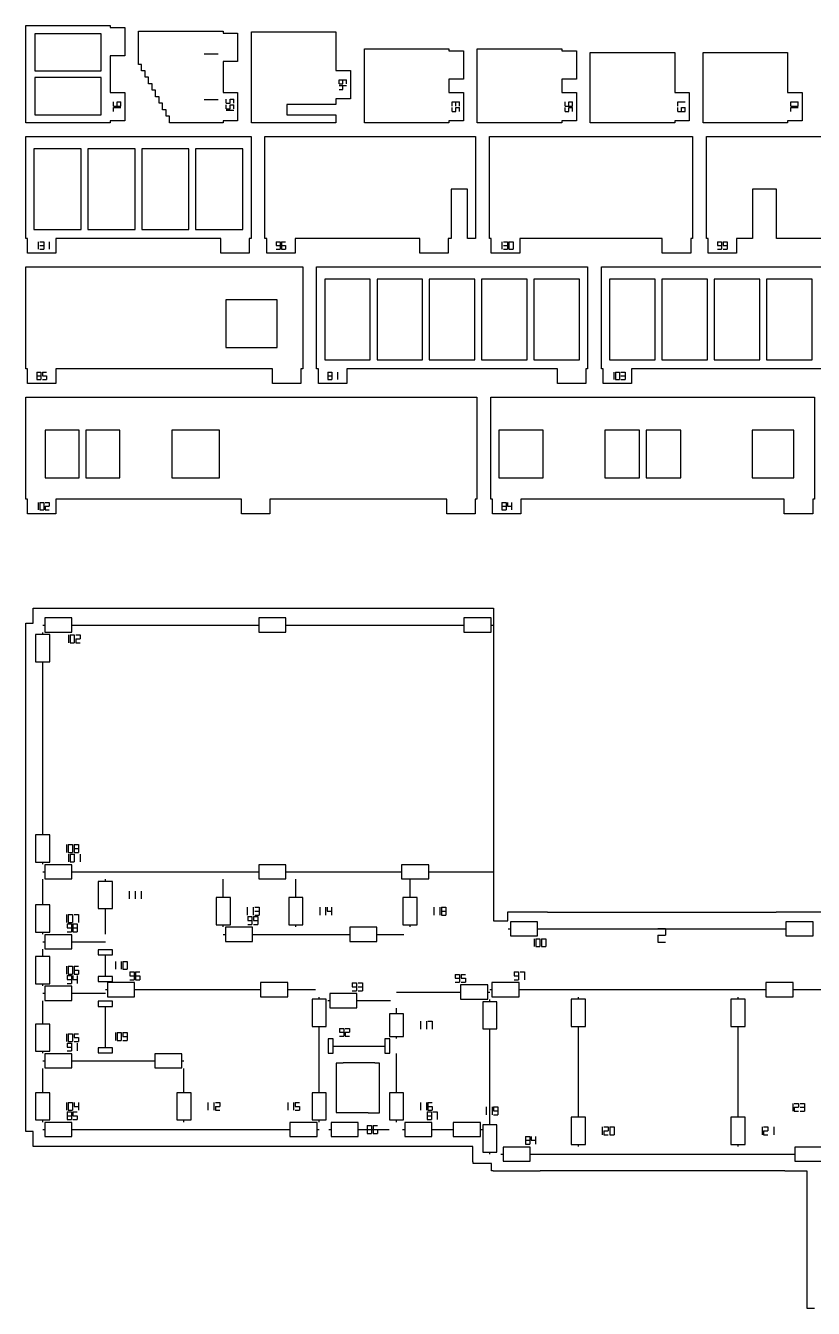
# Model space of a CAD drawing. Header units: millimetres. Extents: x 8 to 598, y 8 to 293.
# Drawn here: x 8 to 178.8, y 15.1 to 293.5 of the extents above; entities that cross this region are included whole.
import ezdxf

# ---------------------------------------------------------------- set-up
doc = ezdxf.new("R2010")
doc.units = ezdxf.units.MM
for name, color, linetype in [('CUT', 1, 'Continuous'), ('ENGRAVE', 5, 'Continuous'), ('LABELS', 8, 'Continuous')]:
    doc.layers.add(name, color=color, linetype=linetype)

msp = doc.modelspace()

# ---------------------------------------------------------------- linework, layer by layer
at = {"layer": 'CUT'}
for points in [[(8, 293.5), (26.31, 293.5), (26.31, 293.1), (29.49, 293.1), (29.49, 286.95), (26.31, 286.95), (26.31, 278.97), (29.49, 278.97), (29.49, 272.82), (26.31, 272.82), (26.31, 272.42), (8, 272.42)], [(9.95, 283.68), (24.36, 283.68), (24.36, 291.75), (9.95, 291.75)], [(38.45, 275.23), (37.69, 275.23), (37.69, 276.64), (36.93, 276.64), (36.93, 278.05), (36.17, 278.05), (36.17, 279.46), (35.41, 279.46), (35.41, 280.87), (34.64, 280.87), (34.64, 282.28), (33.88, 282.28), (33.88, 283.68), (33.12, 283.68), (33.12, 285.09), (32.49, 285.09), (32.49, 292.28), (50.8, 292.28), (50.8, 291.88), (53.97, 291.88), (53.97, 285.73), (50.8, 285.73), (50.8, 278.97), (53.97, 278.97), (53.97, 272.82), (50.8, 272.82), (50.8, 272.42), (39.22, 272.42), (39.22, 273.83), (38.45, 273.83)], [(56.97, 272.42), (56.97, 292.17), (75.28, 292.17), (75.28, 283.77), (78.46, 283.77), (78.46, 277.62), (75.28, 277.62), (75.28, 276.36), (64.61, 276.36), (64.61, 274.17), (75.28, 274.17), (75.28, 272.42)], [(81.46, 272.42), (81.46, 288.44), (99.77, 288.44), (99.77, 288.04), (102.94, 288.04), (102.94, 281.89), (99.77, 281.89), (99.77, 278.97), (102.94, 278.97), (102.94, 272.82), (99.77, 272.82), (99.77, 272.42)], [(105.94, 272.42), (105.94, 288.44), (124.25, 288.44), (124.25, 288.04), (127.43, 288.04), (127.43, 281.89), (124.25, 281.89), (124.25, 278.97), (127.43, 278.97), (127.43, 272.82), (124.25, 272.82), (124.25, 272.42)], [(148.74, 272.42), (130.43, 272.42), (130.43, 287.64), (148.74, 287.64), (148.74, 278.97), (151.92, 278.97), (151.92, 272.82), (148.74, 272.82)], [(173.23, 272.42), (154.92, 272.42), (154.92, 287.64), (173.23, 287.64), (173.23, 278.97), (176.4, 278.97), (176.4, 272.82), (173.23, 272.82)], [(9.95, 274.17), (24.36, 274.17), (24.36, 282.23), (9.95, 282.23)], [(56.87, 269.42), (56.87, 247.3), (56.47, 247.3), (56.47, 244.12), (50.32, 244.12), (50.32, 247.3), (14.55, 247.3), (14.55, 244.12), (8.4, 244.12), (8.4, 247.3), (8, 247.3), (8, 269.42)], [(105.58, 269.42), (105.58, 247.3), (103.83, 247.3), (103.83, 257.97), (100.25, 257.97), (100.25, 247.3), (99.64, 247.3), (99.64, 244.12), (93.49, 244.12), (93.49, 247.3), (66.42, 247.3), (66.42, 244.12), (60.27, 244.12), (60.27, 247.3), (59.87, 247.3), (59.87, 269.42)], [(108.58, 269.42), (152.61, 269.42), (152.61, 247.3), (152.21, 247.3), (152.21, 244.12), (146.06, 244.12), (146.06, 247.3), (115.13, 247.3), (115.13, 244.12), (108.98, 244.12), (108.98, 247.3), (108.58, 247.3)], [(194.93, 269.42), (194.93, 247.3), (193.18, 247.3), (193.18, 257.97), (189.6, 257.97), (189.6, 247.3), (189.13, 247.3), (189.13, 244.12), (182.98, 244.12), (182.98, 247.3), (170.8, 247.3), (170.8, 257.97), (165.62, 257.97), (165.62, 247.3), (162.16, 247.3), (162.16, 244.12), (156.01, 244.12), (156.01, 247.3), (155.61, 247.3), (155.61, 269.42)], [(20, 266.77), (9.75, 266.77), (9.75, 249.25), (20, 249.25)], [(31.71, 266.77), (21.45, 266.77), (21.45, 249.25), (31.71, 249.25)], [(43.41, 266.77), (33.16, 266.77), (33.16, 249.25), (43.41, 249.25)], [(55.12, 266.77), (44.86, 266.77), (44.86, 249.25), (55.12, 249.25)], [(68.1, 241.12), (68.1, 219), (67.7, 219), (67.7, 215.83), (61.55, 215.83), (61.55, 219), (14.55, 219), (14.55, 215.83), (8.4, 215.83), (8.4, 219), (8, 219), (8, 241.12)], [(129.86, 241.12), (129.86, 219), (129.46, 219), (129.46, 215.83), (123.31, 215.83), (123.31, 219), (77.65, 219), (77.65, 215.83), (71.5, 215.83), (71.5, 219), (71.1, 219), (71.1, 241.12)], [(191.63, 241.12), (191.63, 219), (191.23, 219), (191.23, 215.83), (185.08, 215.83), (185.08, 219), (139.41, 219), (139.41, 215.83), (133.26, 215.83), (133.26, 219), (132.86, 219), (132.86, 241.12)], [(82.74, 238.47), (72.85, 238.47), (72.85, 220.95), (82.74, 220.95)], [(94.08, 238.47), (84.19, 238.47), (84.19, 220.95), (94.08, 220.95)], [(105.43, 238.47), (95.53, 238.47), (95.53, 220.95), (105.43, 220.95)], [(116.77, 220.95), (116.77, 238.47), (106.88, 238.47), (106.88, 220.95)], [(128.11, 220.95), (128.11, 238.47), (118.22, 238.47), (118.22, 220.95)], [(144.51, 238.47), (134.61, 238.47), (134.61, 220.95), (144.51, 220.95)], [(155.85, 238.47), (145.96, 238.47), (145.96, 220.95), (155.85, 220.95)], [(167.19, 238.47), (157.3, 238.47), (157.3, 220.95), (167.19, 220.95)], [(178.54, 220.95), (178.54, 238.47), (168.64, 238.47), (168.64, 220.95)], [(51.38, 223.65), (62.55, 223.65), (62.55, 234), (51.38, 234)], [(105.85, 190.7), (105.45, 190.7), (105.45, 187.53), (99.3, 187.53), (99.3, 190.7), (60.97, 190.7), (60.97, 187.53), (54.82, 187.53), (54.82, 190.7), (14.55, 190.7), (14.55, 187.53), (8.4, 187.53), (8.4, 190.7), (8, 190.7), (8, 212.83), (105.85, 212.83)], [(179.07, 212.83), (179.07, 190.7), (178.67, 190.7), (178.67, 187.53), (172.52, 187.53), (172.52, 190.7), (115.4, 190.7), (115.4, 187.53), (109.25, 187.53), (109.25, 190.7), (108.85, 190.7), (108.85, 212.83)], [(12.21, 195.35), (19.61, 195.35), (19.61, 205.7), (12.21, 205.7)], [(21.06, 205.7), (21.06, 195.35), (28.45, 195.35), (28.45, 205.7)], [(39.66, 205.7), (39.66, 195.35), (50.03, 195.35), (50.03, 205.7)], [(120.24, 205.7), (110.6, 205.7), (110.6, 195.35), (120.24, 195.35)], [(141.1, 205.7), (133.58, 205.7), (133.58, 195.35), (141.1, 195.35)], [(150.08, 205.7), (142.55, 205.7), (142.55, 195.35), (150.08, 195.35)], [(174.59, 205.7), (165.55, 205.7), (165.55, 195.35), (174.59, 195.35)], [(12.14, 164.94), (12.14, 161.87), (18.04, 161.87), (18.04, 164.94)], [(58.55, 164.94), (58.55, 161.87), (64.45, 161.87), (64.45, 164.94)], [(103.04, 164.94), (103.04, 161.87), (108.94, 161.87), (108.94, 164.94)], [(10.15, 155.42), (13.23, 155.42), (13.23, 161.32), (10.15, 161.32)], [(10.15, 117.84), (10.15, 111.94), (13.23, 111.94), (13.23, 117.84)], [(12.14, 108.32), (18.04, 108.32), (18.04, 111.39), (12.14, 111.39)], [(58.55, 111.39), (58.55, 108.32), (64.45, 108.32), (64.45, 111.39)], [(89.5, 111.39), (89.5, 108.32), (95.4, 108.32), (95.4, 111.39)], [(23.74, 101.87), (26.81, 101.87), (26.81, 107.77), (23.74, 107.77)], [(49.32, 104.25), (49.32, 98.35), (52.39, 98.35), (52.39, 104.25)], [(65.04, 98.35), (68.11, 98.35), (68.11, 104.25), (65.04, 104.25)], [(89.81, 98.35), (92.89, 98.35), (92.89, 104.25), (89.81, 104.25)], [(10.15, 102.65), (10.15, 96.75), (13.23, 96.75), (13.23, 102.65)], [(51.3, 94.73), (57.2, 94.73), (57.2, 97.8), (51.3, 97.8)], [(78.27, 97.8), (78.27, 94.73), (84.17, 94.73), (84.17, 97.8)], [(113.11, 95.92), (119.01, 95.92), (119.01, 98.99), (113.11, 98.99)], [(172.87, 95.92), (178.77, 95.92), (178.77, 98.99), (172.87, 98.99)], [(12.14, 96.2), (12.14, 93.13), (18.04, 93.13), (18.04, 96.2)], [(23.74, 92.93), (23.74, 91.83), (26.81, 91.83), (26.81, 92.93)], [(10.15, 85.56), (13.23, 85.56), (13.23, 91.46), (10.15, 91.46)], [(23.74, 87.11), (23.74, 86.01), (26.81, 86.01), (26.81, 87.11)], [(12.14, 81.94), (18.04, 81.94), (18.04, 85.01), (12.14, 85.01)], [(25.73, 82.74), (31.63, 82.74), (31.63, 85.81), (25.73, 85.81)], [(58.95, 85.81), (58.95, 82.74), (64.85, 82.74), (64.85, 85.81)], [(102.32, 85.28), (102.32, 82.2), (108.22, 82.2), (108.22, 85.28)], [(109.12, 82.74), (115.02, 82.74), (115.02, 85.81), (109.12, 85.81)], [(168.51, 85.81), (168.51, 82.74), (174.41, 82.74), (174.41, 85.81)], [(23.74, 80.64), (26.81, 80.64), (26.81, 81.74), (23.74, 81.74)], [(70.1, 82.19), (70.1, 76.29), (73.17, 76.29), (73.17, 82.19)], [(73.95, 83.41), (73.95, 80.34), (79.85, 80.34), (79.85, 83.41)], [(107.13, 75.75), (110.21, 75.75), (110.21, 81.65), (107.13, 81.65)], [(126.32, 82.19), (126.32, 76.29), (129.39, 76.29), (129.39, 82.19)], [(160.95, 82.19), (160.95, 76.29), (164.03, 76.29), (164.03, 82.19)], [(86.88, 74.11), (89.96, 74.11), (89.96, 78.99), (86.88, 78.99)], [(10.15, 76.81), (10.15, 70.91), (13.23, 70.91), (13.23, 76.81)], [(73.6, 70.48), (74.7, 70.48), (74.7, 73.56), (73.6, 73.56)], [(85.89, 70.48), (86.99, 70.48), (86.99, 73.56), (85.89, 73.56)], [(12.14, 67.28), (18.04, 67.28), (18.04, 70.36), (12.14, 70.36)], [(23.74, 71.66), (23.74, 70.56), (26.81, 70.56), (26.81, 71.66)], [(35.98, 70.36), (35.98, 67.28), (41.88, 67.28), (41.88, 70.36)], [(75.3, 64.04), (75.32, 64.04), (75.32, 57.59), (82.27, 57.59), (82.27, 57.56), (84.73, 57.56), (84.73, 64.04), (84.76, 64.04), (84.76, 68.33), (83.74, 68.33), (83.74, 68.36), (76.85, 68.36), (76.85, 68.33), (75.3, 68.33)], [(10.15, 55.99), (13.23, 55.99), (13.23, 61.89), (10.15, 61.89)], [(40.79, 61.89), (40.79, 55.99), (43.86, 55.99), (43.86, 61.89)], [(70.1, 61.89), (70.1, 55.99), (73.17, 55.99), (73.17, 61.89)], [(86.88, 61.89), (86.88, 55.99), (89.96, 55.99), (89.96, 61.89)], [(126.32, 56.56), (126.32, 50.66), (129.39, 50.66), (129.39, 56.56)], [(160.95, 56.56), (160.95, 50.66), (164.03, 50.66), (164.03, 56.56)], [(12.14, 52.36), (18.04, 52.36), (18.04, 55.44), (12.14, 55.44)], [(65.29, 52.36), (71.19, 52.36), (71.19, 55.44), (65.29, 55.44)], [(74.22, 52.36), (80.12, 52.36), (80.12, 55.44), (74.22, 55.44)], [(90.2, 55.44), (90.2, 52.36), (96.1, 52.36), (96.1, 55.44)], [(100.72, 55.44), (100.72, 52.36), (106.62, 52.36), (106.62, 55.44)], [(107.13, 49.02), (110.21, 49.02), (110.21, 54.92), (107.13, 54.92)], [(111.52, 47.04), (117.42, 47.04), (117.42, 50.11), (111.52, 50.11)], [(174.79, 47.04), (180.69, 47.04), (180.69, 50.11), (174.79, 50.11)]]:
    msp.add_lwpolyline(points, close=True, dxfattribs=at)
msp.add_lwpolyline([(179.06, 15.1), (177.48, 15.1), (177.48, 15.47), (177.45, 15.47), (177.45, 25.67), (177.48, 25.67), (177.48, 38.44), (177.45, 38.44), (177.45, 44.89), (172.64, 44.89), (172.64, 44.91), (119.57, 44.91), (119.57, 44.89), (109.37, 44.89), (109.37, 44.91), (108.99, 44.91), (108.99, 46.5), (105.01, 46.5), (105.01, 46.87), (104.98, 46.87), (104.98, 50.21), (98.57, 50.21), (98.57, 50.24), (98.25, 50.24), (98.25, 50.21), (88.05, 50.21), (88.05, 50.24), (82.27, 50.24), (82.27, 50.21), (63.14, 50.21), (63.14, 50.24), (20.19, 50.24), (20.19, 50.21), (9.99, 50.21), (9.99, 50.24), (9.61, 50.24), (9.61, 53.46), (8.03, 53.46), (8.03, 53.84), (8, 53.84), (8, 64.04), (8.03, 64.04), (8.03, 68.76), (8, 68.76), (8, 78.96), (8.03, 78.96), (8.03, 83.41), (8, 83.41), (8, 93.61), (8.03, 93.61), (8.03, 94.6), (8, 94.6), (8, 104.8), (8.03, 104.8), (8.03, 109.79), (8, 109.79), (8, 119.99), (8.03, 119.99), (8.03, 153.27), (8, 153.27), (8, 163.47), (8.03, 163.47), (8.03, 163.84), (9.61, 163.84), (9.61, 167.07), (9.99, 167.07), (9.99, 167.09), (20.19, 167.09), (20.19, 167.07), (56.4, 167.07), (56.4, 167.09), (66.6, 167.09), (66.6, 167.07), (100.89, 167.07), (100.89, 167.09), (109.46, 167.09), (109.46, 99.17), (112.59, 99.17), (112.59, 101.14), (121.16, 101.14), (121.16, 101.12), (170.72, 101.12), (170.72, 101.14), (180.92, 101.14)], dxfattribs=at)
at = {"layer": 'ENGRAVE'}
for points in [[(49.72, 287.28), (46.72, 287.28)], [(49.72, 277.42), (46.72, 277.42)], [(11.69, 163.41), (12.06, 163.41)], [(11.69, 161.39), (11.69, 161.77)], [(18.11, 163.41), (58.48, 163.41)], [(64.53, 163.41), (102.96, 163.41)], [(109.01, 163.41), (109.39, 163.41)], [(11.69, 117.92), (11.69, 155.34)], [(11.69, 111.49), (11.69, 111.87)], [(11.69, 109.85), (12.06, 109.85)], [(18.11, 109.85), (58.48, 109.85)], [(64.53, 109.85), (89.42, 109.85)], [(95.47, 109.85), (109.39, 109.85)], [(11.69, 102.73), (11.69, 108.22)], [(25.28, 107.84), (25.28, 108.22)], [(50.85, 104.33), (50.85, 108.22)], [(66.57, 104.33), (66.57, 108.22)], [(91.35, 104.33), (91.35, 108.22)], [(25.28, 96.3), (25.28, 101.79)], [(50.85, 97.9), (50.85, 98.28)], [(66.57, 97.9), (66.57, 98.28)], [(91.35, 97.9), (91.35, 98.28)], [(112.66, 97.45), (113.04, 97.45)], [(119.09, 97.45), (172.8, 97.45)], [(11.69, 96.3), (11.69, 96.68)], [(11.69, 94.67), (12.06, 94.67)], [(18.11, 94.67), (25.28, 94.67)], [(50.85, 96.26), (51.23, 96.26)], [(57.28, 96.26), (78.2, 96.26)], [(84.25, 96.26), (90.02, 96.26)], [(11.69, 91.54), (11.69, 93.03)], [(25.28, 87.19), (25.28, 91.75)], [(11.69, 85.11), (11.69, 85.49)], [(25.28, 84.28), (25.65, 84.28)], [(31.7, 84.28), (58.87, 84.28)], [(64.92, 84.28), (70.84, 84.28)], [(88.42, 83.74), (102.24, 83.74)], [(108.29, 83.74), (108.67, 83.74)], [(108.67, 84.28), (109.04, 84.28)], [(115.09, 84.28), (168.43, 84.28)], [(174.48, 84.28), (180.61, 84.28)], [(11.69, 83.48), (12.06, 83.48)], [(11.69, 76.88), (11.69, 81.84)], [(18.11, 83.48), (25.28, 83.48)], [(71.64, 82.26), (71.64, 82.64)], [(73.5, 81.88), (73.88, 81.88)], [(79.93, 81.88), (87.09, 81.88)], [(108.67, 81.73), (108.67, 82.1)], [(127.85, 82.26), (127.85, 82.64)], [(162.49, 82.26), (162.49, 82.64)], [(25.28, 71.73), (25.28, 80.56)], [(88.42, 79.06), (88.42, 80.24)], [(71.64, 61.96), (71.64, 76.21)], [(108.67, 55), (108.67, 75.68)], [(127.85, 56.64), (127.85, 76.21)], [(162.49, 56.64), (162.49, 76.21)], [(88.42, 73.66), (88.42, 74.03)], [(11.69, 70.46), (11.69, 70.83)], [(74.78, 72.02), (85.81, 72.02)], [(88.42, 61.96), (88.42, 70.38)], [(11.69, 68.82), (12.06, 68.82)], [(11.69, 61.96), (11.69, 67.18)], [(18.11, 68.82), (35.9, 68.82)], [(41.95, 68.82), (42.33, 68.82)], [(42.33, 61.96), (42.33, 67.18)], [(11.69, 55.54), (11.69, 55.91)], [(42.33, 55.54), (42.33, 55.91)], [(71.64, 55.54), (71.64, 55.91)], [(88.42, 55.54), (88.42, 55.91)], [(11.69, 53.9), (12.06, 53.9)], [(18.11, 53.9), (65.21, 53.9)], [(71.26, 53.9), (71.64, 53.9)], [(73.77, 53.9), (74.14, 53.9)], [(80.19, 53.9), (86.82, 53.9)], [(89.75, 53.9), (90.13, 53.9)], [(96.18, 53.9), (100.65, 53.9)], [(106.7, 53.9), (107.06, 53.9)], [(127.85, 50.21), (127.85, 50.59)], [(162.49, 50.21), (162.49, 50.59)], [(108.67, 48.57), (108.67, 48.95)], [(111.07, 48.57), (111.44, 48.57)], [(117.49, 48.57), (174.71, 48.57)]]:
    msp.add_lwpolyline(points, dxfattribs=at)
at = {"layer": 'LABELS'}
for points in [[(76, 280.85), (76, 281.73)], [(76, 281.73), (76.8, 281.73)], [(76.8, 280.85), (76.8, 281.73)], [(76.8, 281.73), (77.6, 281.73)], [(77.6, 280.85), (77.6, 281.73)], [(76, 280.85), (76.8, 280.85)], [(76, 280.53), (76.8, 280.53)], [(76, 279.65), (76.8, 279.65)], [(76.8, 279.65), (76.8, 280.53)], [(76.8, 280.53), (77.6, 280.53)], [(27.02, 276.05), (27.02, 276.93)], [(27.02, 276.05), (27.82, 276.05)], [(27.02, 274.85), (27.02, 275.73)], [(27.02, 275.73), (27.82, 275.73)], [(27.82, 276.05), (27.82, 276.93)], [(27.82, 276.93), (28.62, 276.93)], [(27.82, 276.05), (28.62, 276.05)], [(27.82, 275.73), (28.62, 275.73)], [(28.62, 276.05), (28.62, 276.93)], [(51.51, 276.65), (51.51, 277.53)], [(51.51, 276.65), (52.31, 276.65)], [(51.51, 275.45), (51.51, 276.33)], [(52.31, 276.65), (52.31, 277.53)], [(52.31, 277.53), (53.11, 277.53)], [(52.31, 275.45), (52.31, 276.33)], [(52.31, 276.33), (53.11, 276.33)], [(53.11, 276.65), (53.11, 277.53)], [(53.11, 275.45), (53.11, 276.33)], [(100.48, 276.05), (100.48, 276.93)], [(100.48, 276.93), (101.28, 276.93)], [(100.48, 274.85), (100.48, 275.73)], [(101.28, 276.05), (101.28, 276.93)], [(101.28, 276.93), (102.08, 276.93)], [(101.28, 274.85), (101.28, 275.73)], [(101.28, 275.73), (102.08, 275.73)], [(102.08, 276.05), (102.08, 276.93)], [(102.08, 274.85), (102.08, 275.73)], [(124.97, 276.05), (124.97, 276.93)], [(124.97, 276.05), (125.77, 276.05)], [(124.97, 274.85), (124.97, 275.73)], [(125.77, 276.05), (125.77, 276.93)], [(125.77, 276.93), (126.57, 276.93)], [(125.77, 276.05), (126.57, 276.05)], [(125.77, 274.85), (125.77, 275.73)], [(125.77, 275.73), (126.57, 275.73)], [(126.57, 276.05), (126.57, 276.93)], [(126.57, 274.85), (126.57, 275.73)], [(149.45, 276.05), (149.45, 276.93)], [(149.45, 276.93), (150.25, 276.93)], [(149.45, 274.85), (149.45, 275.73)], [(150.25, 276.93), (151.05, 276.93)], [(150.25, 274.85), (150.25, 275.73)], [(150.25, 275.73), (151.05, 275.73)], [(151.05, 274.85), (151.05, 275.73)], [(173.94, 276.05), (173.94, 276.93)], [(173.94, 276.93), (174.74, 276.93)], [(173.94, 276.05), (174.74, 276.05)], [(173.94, 274.85), (173.94, 275.73)], [(173.94, 275.73), (174.74, 275.73)], [(174.74, 276.93), (175.54, 276.93)], [(174.74, 276.05), (175.54, 276.05)], [(174.74, 275.73), (175.54, 275.73)], [(175.54, 276.05), (175.54, 276.93)], [(51.51, 275.45), (52.31, 275.45)], [(51.51, 275.13), (52.31, 275.13)], [(52.31, 275.13), (53.11, 275.13)], [(100.48, 274.85), (101.28, 274.85)], [(124.97, 274.85), (125.77, 274.85)], [(149.45, 274.85), (150.25, 274.85)], [(150.25, 274.85), (151.05, 274.85)], [(10.71, 246.58), (10.71, 245.78)], [(10.71, 245.78), (10.71, 244.98)], [(11.04, 246.58), (11.91, 246.58)], [(11.04, 245.78), (11.91, 245.78)], [(11.91, 246.58), (11.91, 245.78)], [(11.91, 245.78), (11.91, 244.98)], [(13.11, 246.58), (13.11, 245.78)], [(13.11, 245.78), (13.11, 244.98)], [(62.3, 246.58), (63.18, 246.58)], [(62.3, 246.58), (62.3, 245.78)], [(62.3, 245.78), (63.18, 245.78)], [(63.18, 246.58), (63.18, 245.78)], [(63.18, 245.78), (63.18, 244.98)], [(63.5, 246.58), (64.38, 246.58)], [(63.5, 246.58), (63.5, 245.78)], [(63.5, 245.78), (64.38, 245.78)], [(63.5, 245.78), (63.5, 244.98)], [(64.38, 245.78), (64.38, 244.98)], [(111.29, 246.58), (111.29, 245.78)], [(111.29, 245.78), (111.29, 244.98)], [(111.61, 246.58), (112.49, 246.58)], [(111.61, 245.78), (112.49, 245.78)], [(112.49, 246.58), (112.49, 245.78)], [(112.49, 245.78), (112.49, 244.98)], [(112.81, 246.58), (113.69, 246.58)], [(112.81, 246.58), (112.81, 245.78)], [(112.81, 245.78), (112.81, 244.98)], [(113.69, 246.58), (113.69, 245.78)], [(113.69, 245.78), (113.69, 244.98)], [(158.05, 246.58), (158.93, 246.58)], [(158.05, 246.58), (158.05, 245.78)], [(158.05, 245.78), (158.93, 245.78)], [(158.93, 246.58), (158.93, 245.78)], [(158.93, 245.78), (158.93, 244.98)], [(159.25, 246.58), (160.13, 246.58)], [(159.25, 246.58), (159.25, 245.78)], [(159.25, 245.78), (160.13, 245.78)], [(160.13, 246.58), (160.13, 245.78)], [(160.13, 245.78), (160.13, 244.98)], [(11.04, 244.98), (11.91, 244.98)], [(62.3, 244.98), (63.18, 244.98)], [(63.5, 244.98), (64.38, 244.98)], [(111.61, 244.98), (112.49, 244.98)], [(112.81, 244.98), (113.69, 244.98)], [(158.05, 244.98), (158.93, 244.98)], [(159.25, 244.98), (160.13, 244.98)], [(10.43, 218.29), (11.31, 218.29)], [(10.43, 218.29), (10.43, 217.49)], [(10.43, 217.49), (10.43, 216.69)], [(10.43, 217.49), (11.31, 217.49)], [(11.31, 218.29), (11.31, 217.49)], [(11.31, 217.49), (11.31, 216.69)], [(11.63, 218.29), (12.52, 218.29)], [(11.63, 218.29), (11.63, 217.49)], [(11.63, 217.49), (12.52, 217.49)], [(12.52, 217.49), (12.52, 216.69)], [(73.53, 218.29), (74.41, 218.29)], [(73.53, 218.29), (73.53, 217.49)], [(73.53, 217.49), (73.53, 216.69)], [(73.53, 217.49), (74.41, 217.49)], [(74.41, 218.29), (74.41, 217.49)], [(74.41, 217.49), (74.41, 216.69)], [(75.61, 218.29), (75.61, 217.49)], [(75.61, 217.49), (75.61, 216.69)], [(135.58, 218.29), (135.58, 217.49)], [(135.58, 217.49), (135.58, 216.69)], [(135.9, 218.29), (136.78, 218.29)], [(135.9, 218.29), (135.9, 217.49)], [(135.9, 217.49), (135.9, 216.69)], [(136.78, 218.29), (136.78, 217.49)], [(136.78, 217.49), (136.78, 216.69)], [(137.1, 218.29), (137.98, 218.29)], [(137.1, 217.49), (137.98, 217.49)], [(137.98, 218.29), (137.98, 217.49)], [(137.98, 217.49), (137.98, 216.69)], [(10.43, 216.69), (11.31, 216.69)], [(11.63, 216.69), (12.52, 216.69)], [(73.53, 216.69), (74.41, 216.69)], [(135.9, 216.69), (136.78, 216.69)], [(137.1, 216.69), (137.98, 216.69)], [(10.71, 189.99), (10.71, 189.19)], [(11.04, 189.99), (11.91, 189.99)], [(11.04, 189.99), (11.04, 189.19)], [(11.91, 189.99), (11.91, 189.19)], [(12.23, 189.99), (13.11, 189.99)], [(13.11, 189.99), (13.11, 189.19)], [(111.29, 189.99), (112.17, 189.99)], [(111.29, 189.99), (111.29, 189.19)], [(112.17, 189.99), (112.17, 189.19)], [(112.49, 189.99), (112.49, 189.19)], [(113.37, 189.99), (113.37, 189.19)], [(10.71, 189.19), (10.71, 188.39)], [(11.04, 189.19), (11.04, 188.39)], [(11.04, 188.39), (11.91, 188.39)], [(11.91, 189.19), (11.91, 188.39)], [(12.23, 189.19), (13.11, 189.19)], [(12.23, 189.19), (12.23, 188.39)], [(12.23, 188.39), (13.11, 188.39)], [(111.29, 189.19), (111.29, 188.39)], [(111.29, 189.19), (112.17, 189.19)], [(111.29, 188.39), (112.17, 188.39)], [(112.17, 189.19), (112.17, 188.39)], [(112.49, 189.19), (113.37, 189.19)], [(113.37, 189.19), (113.37, 188.39)], [(17.28, 161.26), (17.28, 160.41)], [(17.28, 160.41), (17.28, 159.56)], [(17.62, 161.26), (18.55, 161.26)], [(17.62, 161.26), (17.62, 160.41)], [(17.62, 160.41), (17.62, 159.56)], [(17.62, 159.56), (18.55, 159.56)], [(18.55, 161.26), (18.55, 160.41)], [(18.55, 160.41), (18.55, 159.56)], [(18.89, 161.26), (19.83, 161.26)], [(18.89, 160.41), (19.83, 160.41)], [(18.89, 160.41), (18.89, 159.56)], [(18.89, 159.56), (19.83, 159.56)], [(19.83, 161.26), (19.83, 160.41)], [(16.88, 115.74), (16.88, 114.89)], [(16.88, 114.89), (16.88, 114.04)], [(17.22, 115.74), (18.15, 115.74)], [(17.22, 115.74), (17.22, 114.89)], [(17.22, 114.89), (17.22, 114.04)], [(18.15, 115.74), (18.15, 114.89)], [(18.15, 114.89), (18.15, 114.04)], [(18.49, 115.74), (19.43, 115.74)], [(18.49, 115.74), (18.49, 114.89)], [(18.49, 114.89), (18.49, 114.04)], [(18.49, 114.89), (19.43, 114.89)], [(19.43, 115.74), (19.43, 114.89)], [(19.43, 114.89), (19.43, 114.04)], [(17.22, 114.04), (18.15, 114.04)], [(17.28, 113.7), (17.28, 112.85)], [(17.28, 112.85), (17.28, 112)], [(17.62, 113.7), (18.55, 113.7)], [(17.62, 113.7), (17.62, 112.85)], [(17.62, 112.85), (17.62, 112)], [(17.62, 112), (18.55, 112)], [(18.49, 114.04), (19.43, 114.04)], [(18.55, 113.7), (18.55, 112.85)], [(18.55, 112.85), (18.55, 112)], [(19.83, 113.7), (19.83, 112.85)], [(19.83, 112.85), (19.83, 112)], [(30.47, 105.67), (30.47, 104.82)], [(30.47, 104.82), (30.47, 103.97)], [(31.74, 105.67), (31.74, 104.82)], [(31.74, 104.82), (31.74, 103.97)], [(33.02, 105.67), (33.02, 104.82)], [(33.02, 104.82), (33.02, 103.97)], [(16.88, 100.55), (16.88, 99.7)], [(17.22, 100.55), (18.15, 100.55)], [(17.22, 100.55), (17.22, 99.7)], [(18.15, 100.55), (18.15, 99.7)], [(18.49, 100.55), (19.43, 100.55)], [(19.43, 100.55), (19.43, 99.7)], [(56.05, 102.15), (56.05, 101.3)], [(56.05, 101.3), (56.05, 100.45)], [(57.32, 102.15), (57.32, 101.3)], [(57.32, 101.3), (57.32, 100.45)], [(57.66, 102.15), (58.6, 102.15)], [(57.66, 101.3), (58.6, 101.3)], [(57.66, 100.45), (58.6, 100.45)], [(58.6, 102.15), (58.6, 101.3)], [(58.6, 101.3), (58.6, 100.45)], [(71.77, 102.15), (71.77, 101.3)], [(71.77, 101.3), (71.77, 100.45)], [(73.04, 102.15), (73.04, 101.3)], [(73.04, 101.3), (73.04, 100.45)], [(73.38, 102.15), (73.38, 101.3)], [(73.38, 101.3), (74.32, 101.3)], [(74.32, 102.15), (74.32, 101.3)], [(74.32, 101.3), (74.32, 100.45)], [(96.54, 102.15), (96.54, 101.3)], [(96.54, 101.3), (96.54, 100.45)], [(97.82, 102.15), (97.82, 101.3)], [(97.82, 101.3), (97.82, 100.45)], [(98.16, 102.15), (99.09, 102.15)], [(98.16, 102.15), (98.16, 101.3)], [(98.16, 101.3), (98.16, 100.45)], [(98.16, 101.3), (99.09, 101.3)], [(98.16, 100.45), (99.09, 100.45)], [(99.09, 102.15), (99.09, 101.3)], [(99.09, 101.3), (99.09, 100.45)], [(16.88, 99.7), (16.88, 98.85)], [(16.98, 98.52), (17.92, 98.52)], [(16.98, 98.52), (16.98, 97.67)], [(16.98, 97.67), (17.92, 97.67)], [(17.22, 99.7), (17.22, 98.85)], [(17.22, 98.85), (18.15, 98.85)], [(17.92, 98.52), (17.92, 97.67)], [(17.92, 97.67), (17.92, 96.82)], [(18.15, 99.7), (18.15, 98.85)], [(18.26, 98.52), (19.19, 98.52)], [(18.26, 98.52), (18.26, 97.67)], [(18.26, 97.67), (18.26, 96.82)], [(18.26, 97.67), (19.19, 97.67)], [(19.19, 98.52), (19.19, 97.67)], [(19.19, 97.67), (19.19, 96.82)], [(19.43, 99.7), (19.43, 98.85)], [(56.15, 100.11), (57.08, 100.11)], [(56.15, 100.11), (56.15, 99.26)], [(56.15, 99.26), (57.08, 99.26)], [(56.15, 98.41), (57.08, 98.41)], [(57.08, 100.11), (57.08, 99.26)], [(57.08, 99.26), (57.08, 98.41)], [(57.42, 100.11), (58.36, 100.11)], [(57.42, 100.11), (57.42, 99.26)], [(57.42, 99.26), (58.36, 99.26)], [(57.42, 98.41), (58.36, 98.41)], [(58.36, 100.11), (58.36, 99.26)], [(58.36, 99.26), (58.36, 98.41)], [(145.12, 97.56), (146.77, 97.56)], [(146.77, 97.56), (146.77, 96.06)], [(16.98, 96.82), (17.92, 96.82)], [(18.26, 96.82), (19.19, 96.82)], [(118.26, 95.3), (118.26, 94.45)], [(118.6, 95.3), (119.53, 95.3)], [(118.6, 95.3), (118.6, 94.45)], [(119.53, 95.3), (119.53, 94.45)], [(119.87, 95.3), (120.81, 95.3)], [(119.87, 95.3), (119.87, 94.45)], [(120.81, 95.3), (120.81, 94.45)], [(145.12, 96.06), (146.77, 96.06)], [(145.12, 96.06), (145.12, 94.56)], [(118.26, 94.45), (118.26, 93.6)], [(118.6, 94.45), (118.6, 93.6)], [(118.6, 93.6), (119.53, 93.6)], [(119.53, 94.45), (119.53, 93.6)], [(119.87, 94.45), (119.87, 93.6)], [(119.87, 93.6), (120.81, 93.6)], [(120.81, 94.45), (120.81, 93.6)], [(145.12, 94.56), (146.77, 94.56)], [(16.88, 89.36), (16.88, 88.51)], [(17.22, 89.36), (18.15, 89.36)], [(17.22, 89.36), (17.22, 88.51)], [(18.15, 89.36), (18.15, 88.51)], [(18.49, 89.36), (19.43, 89.36)], [(18.49, 89.36), (18.49, 88.51)], [(27.47, 90.41), (27.47, 89.56)], [(27.47, 89.56), (27.47, 88.71)], [(28.74, 90.41), (28.74, 89.56)], [(28.74, 89.56), (28.74, 88.71)], [(29.08, 90.41), (30.02, 90.41)], [(29.08, 90.41), (29.08, 89.56)], [(29.08, 89.56), (29.08, 88.71)], [(30.02, 90.41), (30.02, 89.56)], [(30.02, 89.56), (30.02, 88.71)], [(16.88, 88.51), (16.88, 87.66)], [(16.98, 87.33), (17.92, 87.33)], [(16.98, 87.33), (16.98, 86.48)], [(16.98, 86.48), (17.92, 86.48)], [(17.22, 88.51), (17.22, 87.66)], [(17.22, 87.66), (18.15, 87.66)], [(17.92, 87.33), (17.92, 86.48)], [(17.92, 86.48), (17.92, 85.63)], [(18.15, 88.51), (18.15, 87.66)], [(18.26, 87.33), (18.26, 86.48)], [(18.26, 86.48), (19.19, 86.48)], [(18.49, 88.51), (19.43, 88.51)], [(18.49, 88.51), (18.49, 87.66)], [(18.49, 87.66), (19.43, 87.66)], [(19.19, 87.33), (19.19, 86.48)], [(19.19, 86.48), (19.19, 85.63)], [(19.43, 88.51), (19.43, 87.66)], [(29.08, 88.71), (30.02, 88.71)], [(30.57, 88.13), (31.51, 88.13)], [(30.57, 88.13), (30.57, 87.28)], [(30.57, 87.28), (31.51, 87.28)], [(30.57, 86.43), (31.51, 86.43)], [(31.51, 88.13), (31.51, 87.28)], [(31.51, 87.28), (31.51, 86.43)], [(31.85, 88.13), (32.78, 88.13)], [(31.85, 88.13), (31.85, 87.28)], [(31.85, 87.28), (32.78, 87.28)], [(31.85, 87.28), (31.85, 86.43)], [(31.85, 86.43), (32.78, 86.43)], [(32.78, 87.28), (32.78, 86.43)], [(101.16, 87.59), (102.1, 87.59)], [(101.16, 87.59), (101.16, 86.74)], [(101.16, 86.74), (102.1, 86.74)], [(102.1, 87.59), (102.1, 86.74)], [(102.1, 86.74), (102.1, 85.89)], [(102.44, 87.59), (103.37, 87.59)], [(102.44, 87.59), (102.44, 86.74)], [(102.44, 86.74), (103.37, 86.74)], [(103.37, 86.74), (103.37, 85.89)], [(113.96, 88.13), (114.9, 88.13)], [(113.96, 88.13), (113.96, 87.28)], [(113.96, 87.28), (114.9, 87.28)], [(113.96, 86.43), (114.9, 86.43)], [(114.9, 88.13), (114.9, 87.28)], [(114.9, 87.28), (114.9, 86.43)], [(115.24, 88.13), (116.17, 88.13)], [(116.17, 88.13), (116.17, 87.28)], [(116.17, 87.28), (116.17, 86.43)], [(16.98, 85.63), (17.92, 85.63)], [(78.8, 85.73), (79.73, 85.73)], [(78.8, 85.73), (78.8, 84.88)], [(78.8, 84.88), (79.73, 84.88)], [(78.8, 84.03), (79.73, 84.03)], [(79.73, 85.73), (79.73, 84.88)], [(79.73, 84.88), (79.73, 84.03)], [(80.07, 85.73), (81.01, 85.73)], [(80.07, 84.88), (81.01, 84.88)], [(80.07, 84.03), (81.01, 84.03)], [(81.01, 85.73), (81.01, 84.88)], [(81.01, 84.88), (81.01, 84.03)], [(101.16, 85.89), (102.1, 85.89)], [(102.44, 85.89), (103.37, 85.89)], [(76.05, 75.87), (76.98, 75.87)], [(76.05, 75.87), (76.05, 75.02)], [(76.98, 75.87), (76.98, 75.02)], [(77.32, 75.87), (78.26, 75.87)], [(78.26, 75.87), (78.26, 75.02)], [(93.61, 77.4), (93.61, 76.55)], [(93.61, 76.55), (93.61, 75.7)], [(94.89, 77.4), (94.89, 76.55)], [(94.89, 76.55), (94.89, 75.7)], [(95.23, 77.4), (96.16, 77.4)], [(96.16, 77.4), (96.16, 76.55)], [(96.16, 76.55), (96.16, 75.7)], [(16.88, 74.71), (16.88, 73.86)], [(16.88, 73.86), (16.88, 73.01)], [(16.98, 72.67), (17.92, 72.67)], [(16.98, 72.67), (16.98, 71.82)], [(17.22, 74.71), (18.15, 74.71)], [(17.22, 74.71), (17.22, 73.86)], [(17.22, 73.86), (17.22, 73.01)], [(17.22, 73.01), (18.15, 73.01)], [(17.92, 72.67), (17.92, 71.82)], [(18.15, 74.71), (18.15, 73.86)], [(18.15, 73.86), (18.15, 73.01)], [(18.49, 74.71), (19.43, 74.71)], [(18.49, 74.71), (18.49, 73.86)], [(18.49, 73.86), (19.43, 73.86)], [(18.49, 73.01), (19.43, 73.01)], [(19.19, 72.67), (19.19, 71.82)], [(19.43, 73.86), (19.43, 73.01)], [(27.47, 74.96), (27.47, 74.11)], [(27.47, 74.11), (27.47, 73.26)], [(27.81, 74.96), (28.74, 74.96)], [(27.81, 74.96), (27.81, 74.11)], [(27.81, 74.11), (27.81, 73.26)], [(27.81, 73.26), (28.74, 73.26)], [(28.74, 74.96), (28.74, 74.11)], [(28.74, 74.11), (28.74, 73.26)], [(29.08, 74.96), (30.02, 74.96)], [(29.08, 74.96), (29.08, 74.11)], [(29.08, 74.11), (30.02, 74.11)], [(29.08, 73.26), (30.02, 73.26)], [(30.02, 74.96), (30.02, 74.11)], [(30.02, 74.11), (30.02, 73.26)], [(76.05, 75.02), (76.98, 75.02)], [(76.05, 74.17), (76.98, 74.17)], [(76.98, 75.02), (76.98, 74.17)], [(77.32, 75.02), (78.26, 75.02)], [(77.32, 75.02), (77.32, 74.17)], [(77.32, 74.17), (78.26, 74.17)], [(16.98, 71.82), (17.92, 71.82)], [(16.98, 70.97), (17.92, 70.97)], [(17.92, 71.82), (17.92, 70.97)], [(19.19, 71.82), (19.19, 70.97)], [(16.88, 59.79), (16.88, 58.94)], [(16.88, 58.94), (16.88, 58.09)], [(17.22, 59.79), (18.15, 59.79)], [(17.22, 59.79), (17.22, 58.94)], [(17.22, 58.94), (17.22, 58.09)], [(18.15, 59.79), (18.15, 58.94)], [(18.15, 58.94), (18.15, 58.09)], [(18.49, 59.79), (18.49, 58.94)], [(18.49, 58.94), (19.43, 58.94)], [(19.43, 59.79), (19.43, 58.94)], [(19.43, 58.94), (19.43, 58.09)], [(47.52, 59.79), (47.52, 58.94)], [(47.52, 58.94), (47.52, 58.09)], [(48.79, 59.79), (48.79, 58.94)], [(48.79, 58.94), (48.79, 58.09)], [(49.13, 59.79), (50.07, 59.79)], [(49.13, 58.94), (50.07, 58.94)], [(49.13, 58.94), (49.13, 58.09)], [(50.07, 59.79), (50.07, 58.94)], [(64.83, 59.79), (64.83, 58.94)], [(64.83, 58.94), (64.83, 58.09)], [(66.1, 59.79), (66.1, 58.94)], [(66.1, 58.94), (66.1, 58.09)], [(66.44, 59.79), (67.38, 59.79)], [(66.44, 59.79), (66.44, 58.94)], [(66.44, 58.94), (67.38, 58.94)], [(67.38, 58.94), (67.38, 58.09)], [(93.61, 59.79), (93.61, 58.94)], [(93.61, 58.94), (93.61, 58.09)], [(94.89, 59.79), (94.89, 58.94)], [(94.89, 58.94), (94.89, 58.09)], [(95.23, 59.79), (96.16, 59.79)], [(95.23, 59.79), (95.23, 58.94)], [(95.23, 58.94), (96.16, 58.94)], [(95.23, 58.94), (95.23, 58.09)], [(96.16, 58.94), (96.16, 58.09)], [(107.86, 58.82), (107.86, 57.97)], [(109.14, 58.82), (109.14, 57.97)], [(109.48, 58.82), (110.41, 58.82)], [(109.48, 58.82), (109.48, 57.97)], [(110.41, 58.82), (110.41, 57.97)], [(174.33, 59.59), (174.33, 58.74)], [(174.33, 58.74), (174.33, 57.89)], [(174.67, 59.59), (175.61, 59.59)], [(174.67, 58.74), (175.61, 58.74)], [(174.67, 58.74), (174.67, 57.89)], [(175.61, 59.59), (175.61, 58.74)], [(175.95, 59.59), (176.88, 59.59)], [(175.95, 58.74), (176.88, 58.74)], [(176.88, 59.59), (176.88, 58.74)], [(176.88, 58.74), (176.88, 57.89)], [(16.98, 57.75), (17.92, 57.75)], [(16.98, 57.75), (16.98, 56.9)], [(16.98, 56.9), (16.98, 56.05)], [(16.98, 56.9), (17.92, 56.9)], [(16.98, 56.05), (17.92, 56.05)], [(17.22, 58.09), (18.15, 58.09)], [(17.92, 57.75), (17.92, 56.9)], [(17.92, 56.9), (17.92, 56.05)], [(18.26, 57.75), (19.19, 57.75)], [(18.26, 57.75), (18.26, 56.9)], [(18.26, 56.9), (19.19, 56.9)], [(18.26, 56.05), (19.19, 56.05)], [(19.19, 56.9), (19.19, 56.05)], [(49.13, 58.09), (50.07, 58.09)], [(66.44, 58.09), (67.38, 58.09)], [(95.05, 57.75), (95.98, 57.75)], [(95.05, 57.75), (95.05, 56.9)], [(95.05, 56.9), (95.05, 56.05)], [(95.05, 56.9), (95.98, 56.9)], [(95.05, 56.05), (95.98, 56.05)], [(95.23, 58.09), (96.16, 58.09)], [(95.98, 57.75), (95.98, 56.9)], [(95.98, 56.9), (95.98, 56.05)], [(96.32, 57.75), (97.26, 57.75)], [(97.26, 57.75), (97.26, 56.9)], [(97.26, 56.9), (97.26, 56.05)], [(107.86, 57.97), (107.86, 57.12)], [(109.14, 57.97), (109.14, 57.12)], [(109.48, 57.97), (110.41, 57.97)], [(109.48, 57.12), (110.41, 57.12)], [(110.41, 57.97), (110.41, 57.12)], [(174.67, 57.89), (175.61, 57.89)], [(175.95, 57.89), (176.88, 57.89)], [(82.06, 54.75), (83, 54.75)], [(82.06, 54.75), (82.06, 53.9)], [(82.06, 53.9), (82.06, 53.05)], [(82.06, 53.9), (83, 53.9)], [(82.06, 53.05), (83, 53.05)], [(83, 54.75), (83, 53.9)], [(83, 53.9), (83, 53.05)], [(83.34, 54.75), (84.27, 54.75)], [(83.34, 54.75), (83.34, 53.9)], [(83.34, 53.9), (84.27, 53.9)], [(83.34, 53.9), (83.34, 53.05)], [(83.34, 53.05), (84.27, 53.05)], [(84.27, 53.9), (84.27, 53.05)], [(133.05, 54.46), (133.05, 53.61)], [(133.05, 53.61), (133.05, 52.76)], [(133.39, 54.46), (134.32, 54.46)], [(133.39, 53.61), (134.32, 53.61)], [(133.39, 53.61), (133.39, 52.76)], [(134.32, 54.46), (134.32, 53.61)], [(134.66, 54.46), (135.6, 54.46)], [(134.66, 54.46), (134.66, 53.61)], [(134.66, 53.61), (134.66, 52.76)], [(135.6, 54.46), (135.6, 53.61)], [(135.6, 53.61), (135.6, 52.76)], [(167.68, 54.46), (167.68, 53.61)], [(167.68, 53.61), (167.68, 52.76)], [(168.02, 54.46), (168.96, 54.46)], [(168.02, 53.61), (168.96, 53.61)], [(168.02, 53.61), (168.02, 52.76)], [(168.96, 54.46), (168.96, 53.61)], [(170.23, 54.46), (170.23, 53.61)], [(170.23, 53.61), (170.23, 52.76)], [(116.36, 52.42), (117.3, 52.42)], [(116.36, 52.42), (116.36, 51.57)], [(116.36, 51.57), (116.36, 50.72)], [(116.36, 51.57), (117.3, 51.57)], [(116.36, 50.72), (117.3, 50.72)], [(117.3, 52.42), (117.3, 51.57)], [(117.3, 51.57), (117.3, 50.72)], [(117.64, 52.42), (117.64, 51.57)], [(117.64, 51.57), (118.57, 51.57)], [(118.57, 52.42), (118.57, 51.57)], [(118.57, 51.57), (118.57, 50.72)], [(133.39, 52.76), (134.32, 52.76)], [(134.66, 52.76), (135.6, 52.76)], [(168.02, 52.76), (168.96, 52.76)]]:
    msp.add_lwpolyline(points, dxfattribs=at)

doc.saveas('drawing.dxf')
